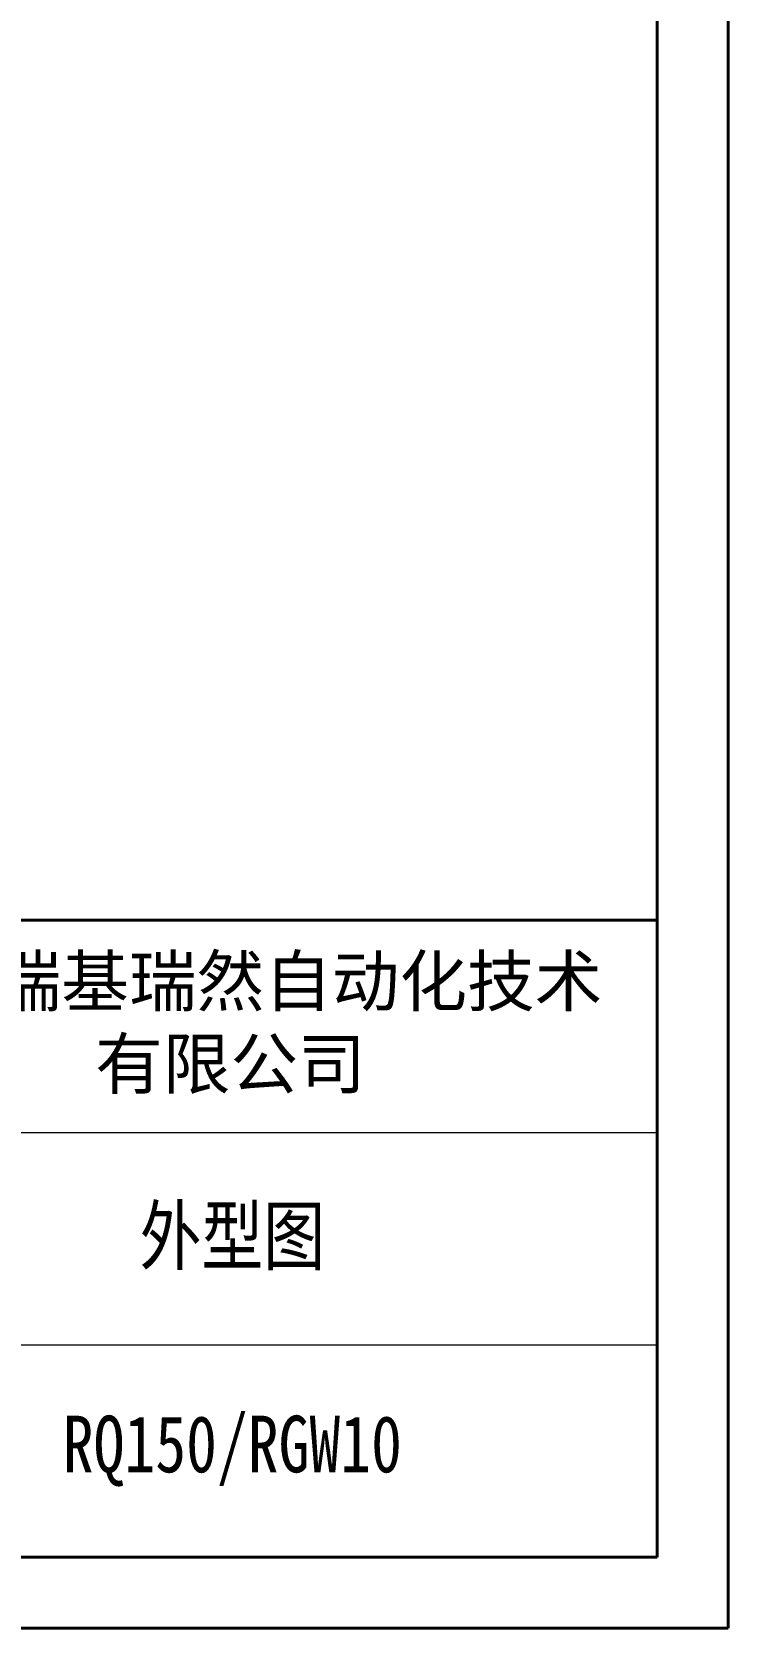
# Model space of a CAD drawing. Header units: millimetres. Extents: x 1486 to 4728, y 464 to 2757.
# Drawn here: x 4349 to 4728, y 464 to 1335 of the extents above; entities that cross this region are included whole.
import ezdxf

# ---------------------------------------------------------------- set-up
doc = ezdxf.new("R2010")
doc.units = ezdxf.units.MM
for name, color, linetype, lineweight in [('AM_BOR', 7, 'Continuous', 50), ('文字', 7, 'Continuous', 13), ('粗实线', 7, 'Continuous', 40), ('细实线', 3, 'Continuous', 13)]:
    doc.layers.add(name, color=color, linetype=linetype, lineweight=lineweight)
doc.styles.add('01', font='txt.shx')
doc.styles.get("Standard").update_dxf_attribs({"font": 'arial.ttf'})
doc.styles.add('STYLE1', font='txt.shx', dxfattribs={"width": 0.8, "height": 3, "bigfont": 'hzdx.shx'})

# ---------------------------------------------------------------- blocks, each defined once
blk = doc.blocks.new('rA3')
at = {"layer": '粗实线'}
for p, q in [((753.38, 124.26), (753.38, 421.26)), ((748.38, 129.26), (748.38, 416.26)), ((748.38, 174.26), (568.38, 174.26)), ((358.38, 129.26), (748.38, 129.26)), ((333.38, 124.26), (753.38, 124.26))]:
    blk.add_line(p, q, dxfattribs=at)
at = {"layer": '细实线'}
for p, q in [((688.38, 159.26), (748.38, 159.26)), ((688.38, 144.26), (748.38, 144.26))]:
    blk.add_line(p, q, dxfattribs=at)

msp = doc.modelspace()

# ---------------------------------------------------------------- block references
at = {"layer": 'AM_BOR', "xscale": 7.720839843750002, "yscale": 7.720839843750002, "zscale": 7.720839843750002}
msp.add_blockref('rA3', (-1088.43, -495.446), dxfattribs=at)

# ---------------------------------------------------------------- texts
at = {"layer": '文字', "insert": (4457.03, 792.793), "char_height": 27.02294, "width": 555.90047, "attachment_point": 5}
msp.add_mtext('{\\fSimSun|b0|i0|c134|p2;上海瑞基瑞然自动化技术\\P有限公司}', dxfattribs=at)
at = {"layer": '文字', "char_height": 30.88336, "attachment_point": 5}
for s, insert, width, style in [('{\\fSimSun|b0|i0|c134|p2;\\W0.8;外型图}', (4458.097, 676.267), 463.25039, '01'), ('{\\fSimSun|b0|i0|c134|p2;RQ150/RGW10}', (4458.097, 560.455), 463.2504, 'STYLE1')]:
    msp.add_mtext(s, dxfattribs=dict(at, insert=insert, width=width, style=style))

doc.saveas('drawing.dxf')
